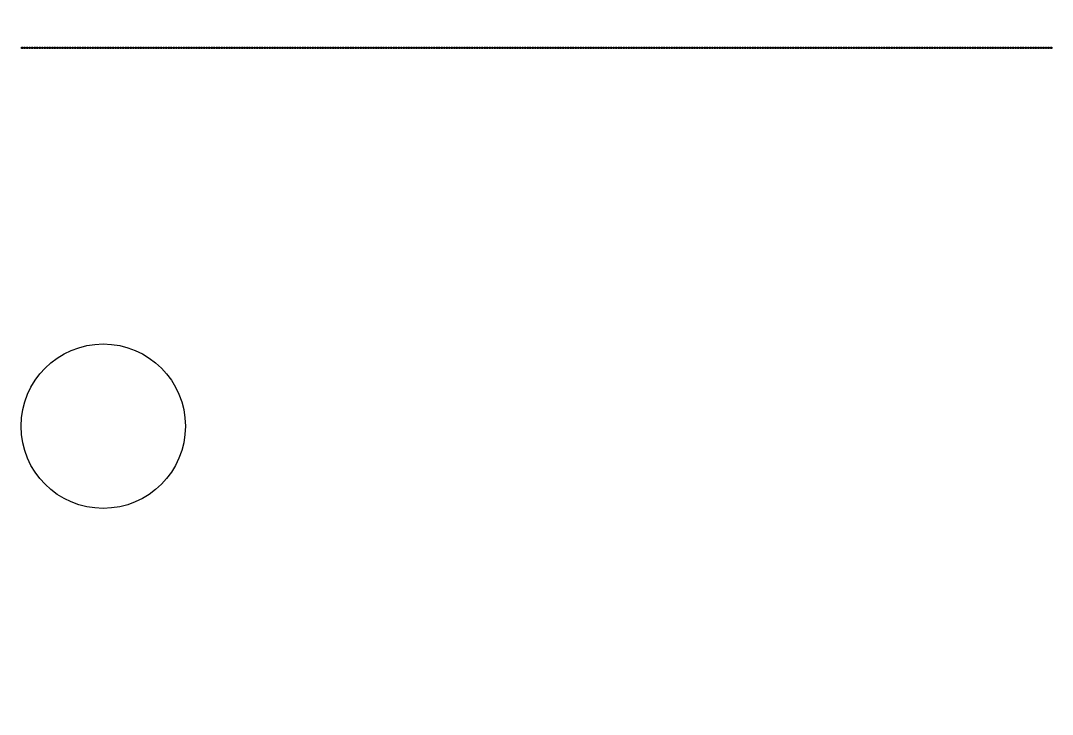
# Model space of a CAD drawing. Header units: inches. Extents: x 734146 to 834146, y 204695 to 304695.
# Drawn here: x 745722 to 748170, y 260853 to 262499 of the extents above; entities that cross this region are included whole.
import ezdxf

# ---------------------------------------------------------------- set-up
doc = ezdxf.new("R2010")
doc.units = ezdxf.units.IN
doc.header["$MEASUREMENT"] = 0

msp = doc.modelspace()

# ---------------------------------------------------------------- linework, layer by layer
for points in [[(745723.6, 262436.1), (745726.6, 262436.1), (745726.6, 262433.1), (745723.6, 262433.1)], [(745729.6, 262436.1), (745732.6, 262436.1), (745732.6, 262433.1), (745729.6, 262433.1)], [(745735.6, 262436.1), (745738.6, 262436.1), (745738.6, 262433.1), (745735.6, 262433.1)], [(745741.6, 262436.1), (745744.6, 262436.1), (745744.6, 262433.1), (745741.6, 262433.1)], [(745747.6, 262436.1), (745750.6, 262436.1), (745750.6, 262433.1), (745747.6, 262433.1)], [(745753.6, 262436.1), (745756.6, 262436.1), (745756.6, 262433.1), (745753.6, 262433.1)], [(745759.6, 262436.1), (745762.6, 262436.1), (745762.6, 262433.1), (745759.6, 262433.1)], [(745765.6, 262436.1), (745768.6, 262436.1), (745768.6, 262433.1), (745765.6, 262433.1)], [(745771.6, 262436.1), (745774.6, 262436.1), (745774.6, 262433.1), (745771.6, 262433.1)], [(745777.6, 262436.1), (745780.6, 262436.1), (745780.6, 262433.1), (745777.6, 262433.1)], [(745783.6, 262436.1), (745786.6, 262436.1), (745786.6, 262433.1), (745783.6, 262433.1)], [(745789.6, 262436.1), (745792.6, 262436.1), (745792.6, 262433.1), (745789.6, 262433.1)], [(745795.6, 262436.1), (745798.6, 262436.1), (745798.6, 262433.1), (745795.6, 262433.1)], [(745801.6, 262436.1), (745804.6, 262436.1), (745804.6, 262433.1), (745801.6, 262433.1)], [(745807.6, 262436.1), (745810.6, 262436.1), (745810.6, 262433.1), (745807.6, 262433.1)], [(745813.6, 262436.1), (745816.6, 262436.1), (745816.6, 262433.1), (745813.6, 262433.1)], [(745819.6, 262436.1), (745822.6, 262436.1), (745822.6, 262433.1), (745819.6, 262433.1)], [(745825.6, 262436.1), (745828.6, 262436.1), (745828.6, 262433.1), (745825.6, 262433.1)], [(745831.6, 262436.1), (745834.6, 262436.1), (745834.6, 262433.1), (745831.6, 262433.1)], [(745837.6, 262436.1), (745840.6, 262436.1), (745840.6, 262433.1), (745837.6, 262433.1)], [(745843.6, 262436.1), (745846.6, 262436.1), (745846.6, 262433.1), (745843.6, 262433.1)], [(745849.6, 262436.1), (745852.6, 262436.1), (745852.6, 262433.1), (745849.6, 262433.1)], [(745855.6, 262436.1), (745858.6, 262436.1), (745858.6, 262433.1), (745855.6, 262433.1)], [(745861.6, 262436.1), (745864.6, 262436.1), (745864.6, 262433.1), (745861.6, 262433.1)], [(745867.6, 262436.1), (745870.6, 262436.1), (745870.6, 262433.1), (745867.6, 262433.1)], [(745873.6, 262436.1), (745876.6, 262436.1), (745876.6, 262433.1), (745873.6, 262433.1)], [(745879.6, 262436.1), (745882.6, 262436.1), (745882.6, 262433.1), (745879.6, 262433.1)], [(745885.6, 262436.1), (745888.6, 262436.1), (745888.6, 262433.1), (745885.6, 262433.1)], [(745891.6, 262436.1), (745894.6, 262436.1), (745894.6, 262433.1), (745891.6, 262433.1)], [(745897.6, 262436.1), (745900.6, 262436.1), (745900.6, 262433.1), (745897.6, 262433.1)], [(745903.6, 262436.1), (745906.6, 262436.1), (745906.6, 262433.1), (745903.6, 262433.1)], [(745909.6, 262436.1), (745912.6, 262436.1), (745912.6, 262433.1), (745909.6, 262433.1)], [(745915.6, 262436.1), (745918.6, 262436.1), (745918.6, 262433.1), (745915.6, 262433.1)], [(745921.6, 262436.1), (745924.6, 262436.1), (745924.6, 262433.1), (745921.6, 262433.1)], [(745927.6, 262436.1), (745930.6, 262436.1), (745930.6, 262433.1), (745927.6, 262433.1)], [(745933.6, 262436.1), (745936.6, 262436.1), (745936.6, 262433.1), (745933.6, 262433.1)], [(745939.6, 262436.1), (745942.6, 262436.1), (745942.6, 262433.1), (745939.6, 262433.1)], [(745945.6, 262436.1), (745948.6, 262436.1), (745948.6, 262433.1), (745945.6, 262433.1)], [(745951.6, 262436.1), (745954.6, 262436.1), (745954.6, 262433.1), (745951.6, 262433.1)], [(745957.6, 262436.1), (745960.6, 262436.1), (745960.6, 262433.1), (745957.6, 262433.1)], [(745963.6, 262436.1), (745966.6, 262436.1), (745966.6, 262433.1), (745963.6, 262433.1)], [(745969.6, 262436.1), (745972.6, 262436.1), (745972.6, 262433.1), (745969.6, 262433.1)], [(745975.6, 262436.1), (745978.6, 262436.1), (745978.6, 262433.1), (745975.6, 262433.1)], [(745981.6, 262436.1), (745984.6, 262436.1), (745984.6, 262433.1), (745981.6, 262433.1)], [(745987.6, 262436.1), (745990.6, 262436.1), (745990.6, 262433.1), (745987.6, 262433.1)], [(745993.6, 262436.1), (745996.6, 262436.1), (745996.6, 262433.1), (745993.6, 262433.1)], [(745999.6, 262436.1), (746002.6, 262436.1), (746002.6, 262433.1), (745999.6, 262433.1)], [(746005.6, 262436.1), (746008.6, 262436.1), (746008.6, 262433.1), (746005.6, 262433.1)], [(746011.6, 262436.1), (746014.6, 262436.1), (746014.6, 262433.1), (746011.6, 262433.1)], [(746017.6, 262436.1), (746020.6, 262436.1), (746020.6, 262433.1), (746017.6, 262433.1)], [(746023.6, 262436.1), (746026.6, 262436.1), (746026.6, 262433.1), (746023.6, 262433.1)], [(746029.6, 262436.1), (746032.6, 262436.1), (746032.6, 262433.1), (746029.6, 262433.1)], [(746035.6, 262436.1), (746038.6, 262436.1), (746038.6, 262433.1), (746035.6, 262433.1)], [(746041.6, 262436.1), (746044.6, 262436.1), (746044.6, 262433.1), (746041.6, 262433.1)], [(746047.6, 262436.1), (746050.6, 262436.1), (746050.6, 262433.1), (746047.6, 262433.1)], [(746053.6, 262436.1), (746056.6, 262436.1), (746056.6, 262433.1), (746053.6, 262433.1)], [(746059.6, 262436.1), (746062.6, 262436.1), (746062.6, 262433.1), (746059.6, 262433.1)], [(746065.6, 262436.1), (746068.6, 262436.1), (746068.6, 262433.1), (746065.6, 262433.1)], [(746071.6, 262436.1), (746074.6, 262436.1), (746074.6, 262433.1), (746071.6, 262433.1)], [(746077.6, 262436.1), (746080.6, 262436.1), (746080.6, 262433.1), (746077.6, 262433.1)], [(746083.6, 262436.1), (746086.6, 262436.1), (746086.6, 262433.1), (746083.6, 262433.1)], [(746089.6, 262436.1), (746092.6, 262436.1), (746092.6, 262433.1), (746089.6, 262433.1)], [(746095.6, 262436.1), (746098.6, 262436.1), (746098.6, 262433.1), (746095.6, 262433.1)], [(746101.6, 262436.1), (746104.6, 262436.1), (746104.6, 262433.1), (746101.6, 262433.1)], [(746107.6, 262436.1), (746110.6, 262436.1), (746110.6, 262433.1), (746107.6, 262433.1)], [(746113.6, 262436.1), (746116.6, 262436.1), (746116.6, 262433.1), (746113.6, 262433.1)], [(746119.6, 262436.1), (746122.6, 262436.1), (746122.6, 262433.1), (746119.6, 262433.1)], [(746125.6, 262436.1), (746128.6, 262436.1), (746128.6, 262433.1), (746125.6, 262433.1)], [(746131.6, 262436.1), (746134.6, 262436.1), (746134.6, 262433.1), (746131.6, 262433.1)], [(746137.6, 262436.1), (746140.6, 262436.1), (746140.6, 262433.1), (746137.6, 262433.1)], [(746143.6, 262436.1), (746146.6, 262436.1), (746146.6, 262433.1), (746143.6, 262433.1)], [(746149.6, 262436.1), (746152.6, 262436.1), (746152.6, 262433.1), (746149.6, 262433.1)], [(746155.6, 262436.1), (746158.6, 262436.1), (746158.6, 262433.1), (746155.6, 262433.1)], [(746161.6, 262436.1), (746164.6, 262436.1), (746164.6, 262433.1), (746161.6, 262433.1)], [(746167.6, 262436.1), (746170.6, 262436.1), (746170.6, 262433.1), (746167.6, 262433.1)], [(746173.6, 262436.1), (746176.6, 262436.1), (746176.6, 262433.1), (746173.6, 262433.1)], [(746179.6, 262436.1), (746182.6, 262436.1), (746182.6, 262433.1), (746179.6, 262433.1)], [(746185.6, 262436.1), (746188.6, 262436.1), (746188.6, 262433.1), (746185.6, 262433.1)], [(746191.6, 262436.1), (746194.6, 262436.1), (746194.6, 262433.1), (746191.6, 262433.1)], [(746197.6, 262436.1), (746200.6, 262436.1), (746200.6, 262433.1), (746197.6, 262433.1)], [(746203.6, 262436.1), (746206.6, 262436.1), (746206.6, 262433.1), (746203.6, 262433.1)], [(746209.6, 262436.1), (746212.6, 262436.1), (746212.6, 262433.1), (746209.6, 262433.1)], [(746215.6, 262436.1), (746218.6, 262436.1), (746218.6, 262433.1), (746215.6, 262433.1)], [(746221.6, 262436.1), (746224.6, 262436.1), (746224.6, 262433.1), (746221.6, 262433.1)], [(746227.6, 262436.1), (746230.6, 262436.1), (746230.6, 262433.1), (746227.6, 262433.1)], [(746233.6, 262436.1), (746236.6, 262436.1), (746236.6, 262433.1), (746233.6, 262433.1)], [(746239.6, 262436.1), (746242.6, 262436.1), (746242.6, 262433.1), (746239.6, 262433.1)], [(746245.6, 262436.1), (746248.6, 262436.1), (746248.6, 262433.1), (746245.6, 262433.1)], [(746251.6, 262436.1), (746254.6, 262436.1), (746254.6, 262433.1), (746251.6, 262433.1)], [(746257.6, 262436.1), (746260.6, 262436.1), (746260.6, 262433.1), (746257.6, 262433.1)], [(746263.6, 262436.1), (746266.6, 262436.1), (746266.6, 262433.1), (746263.6, 262433.1)], [(746269.6, 262436.1), (746272.6, 262436.1), (746272.6, 262433.1), (746269.6, 262433.1)], [(746275.6, 262436.1), (746278.6, 262436.1), (746278.6, 262433.1), (746275.6, 262433.1)], [(746281.6, 262436.1), (746284.6, 262436.1), (746284.6, 262433.1), (746281.6, 262433.1)], [(746287.6, 262436.1), (746290.6, 262436.1), (746290.6, 262433.1), (746287.6, 262433.1)], [(746293.6, 262436.1), (746296.6, 262436.1), (746296.6, 262433.1), (746293.6, 262433.1)], [(746299.6, 262436.1), (746302.6, 262436.1), (746302.6, 262433.1), (746299.6, 262433.1)], [(746305.6, 262436.1), (746308.6, 262436.1), (746308.6, 262433.1), (746305.6, 262433.1)], [(746311.6, 262436.1), (746314.6, 262436.1), (746314.6, 262433.1), (746311.6, 262433.1)], [(746317.6, 262436.1), (746320.6, 262436.1), (746320.6, 262433.1), (746317.6, 262433.1)], [(746323.6, 262436.1), (746326.6, 262436.1), (746326.6, 262433.1), (746323.6, 262433.1)], [(746329.6, 262436.1), (746332.6, 262436.1), (746332.6, 262433.1), (746329.6, 262433.1)], [(746335.6, 262436.1), (746338.6, 262436.1), (746338.6, 262433.1), (746335.6, 262433.1)], [(746341.6, 262436.1), (746344.6, 262436.1), (746344.6, 262433.1), (746341.6, 262433.1)], [(746347.6, 262436.1), (746350.6, 262436.1), (746350.6, 262433.1), (746347.6, 262433.1)], [(746353.6, 262436.1), (746356.6, 262436.1), (746356.6, 262433.1), (746353.6, 262433.1)], [(746359.6, 262436.1), (746362.6, 262436.1), (746362.6, 262433.1), (746359.6, 262433.1)], [(746365.6, 262436.1), (746368.6, 262436.1), (746368.6, 262433.1), (746365.6, 262433.1)], [(746371.6, 262436.1), (746374.6, 262436.1), (746374.6, 262433.1), (746371.6, 262433.1)], [(746377.6, 262436.1), (746380.6, 262436.1), (746380.6, 262433.1), (746377.6, 262433.1)], [(746383.6, 262436.1), (746386.6, 262436.1), (746386.6, 262433.1), (746383.6, 262433.1)], [(746389.6, 262436.1), (746392.6, 262436.1), (746392.6, 262433.1), (746389.6, 262433.1)], [(746395.6, 262436.1), (746398.6, 262436.1), (746398.6, 262433.1), (746395.6, 262433.1)], [(746401.6, 262436.1), (746404.6, 262436.1), (746404.6, 262433.1), (746401.6, 262433.1)], [(746407.6, 262436.1), (746410.6, 262436.1), (746410.6, 262433.1), (746407.6, 262433.1)], [(746413.6, 262436.1), (746416.6, 262436.1), (746416.6, 262433.1), (746413.6, 262433.1)], [(746419.6, 262436.1), (746422.6, 262436.1), (746422.6, 262433.1), (746419.6, 262433.1)], [(746425.6, 262436.1), (746428.6, 262436.1), (746428.6, 262433.1), (746425.6, 262433.1)], [(746431.6, 262436.1), (746434.6, 262436.1), (746434.6, 262433.1), (746431.6, 262433.1)], [(746437.6, 262436.1), (746440.6, 262436.1), (746440.6, 262433.1), (746437.6, 262433.1)], [(746443.6, 262436.1), (746446.6, 262436.1), (746446.6, 262433.1), (746443.6, 262433.1)], [(746449.6, 262436.1), (746452.6, 262436.1), (746452.6, 262433.1), (746449.6, 262433.1)], [(746455.6, 262436.1), (746458.6, 262436.1), (746458.6, 262433.1), (746455.6, 262433.1)], [(746461.6, 262436.1), (746464.6, 262436.1), (746464.6, 262433.1), (746461.6, 262433.1)], [(746467.6, 262436.1), (746470.6, 262436.1), (746470.6, 262433.1), (746467.6, 262433.1)], [(746473.6, 262436.1), (746476.6, 262436.1), (746476.6, 262433.1), (746473.6, 262433.1)], [(746479.6, 262436.1), (746482.6, 262436.1), (746482.6, 262433.1), (746479.6, 262433.1)], [(746485.6, 262436.1), (746488.6, 262436.1), (746488.6, 262433.1), (746485.6, 262433.1)], [(746491.6, 262436.1), (746494.6, 262436.1), (746494.6, 262433.1), (746491.6, 262433.1)], [(746497.6, 262436.1), (746500.6, 262436.1), (746500.6, 262433.1), (746497.6, 262433.1)], [(746503.6, 262436.1), (746506.6, 262436.1), (746506.6, 262433.1), (746503.6, 262433.1)], [(746509.6, 262436.1), (746512.6, 262436.1), (746512.6, 262433.1), (746509.6, 262433.1)], [(746515.6, 262436.1), (746518.6, 262436.1), (746518.6, 262433.1), (746515.6, 262433.1)], [(746521.6, 262436.1), (746524.6, 262436.1), (746524.6, 262433.1), (746521.6, 262433.1)], [(746527.6, 262436.1), (746530.6, 262436.1), (746530.6, 262433.1), (746527.6, 262433.1)], [(746533.6, 262436.1), (746536.6, 262436.1), (746536.6, 262433.1), (746533.6, 262433.1)], [(746539.6, 262436.1), (746542.6, 262436.1), (746542.6, 262433.1), (746539.6, 262433.1)], [(746545.6, 262436.1), (746548.6, 262436.1), (746548.6, 262433.1), (746545.6, 262433.1)], [(746551.6, 262436.1), (746554.6, 262436.1), (746554.6, 262433.1), (746551.6, 262433.1)], [(746557.6, 262436.1), (746560.6, 262436.1), (746560.6, 262433.1), (746557.6, 262433.1)], [(746563.6, 262436.1), (746566.6, 262436.1), (746566.6, 262433.1), (746563.6, 262433.1)], [(746569.6, 262436.1), (746572.6, 262436.1), (746572.6, 262433.1), (746569.6, 262433.1)], [(746575.6, 262436.1), (746578.6, 262436.1), (746578.6, 262433.1), (746575.6, 262433.1)], [(746581.6, 262436.1), (746584.6, 262436.1), (746584.6, 262433.1), (746581.6, 262433.1)], [(746587.6, 262436.1), (746590.6, 262436.1), (746590.6, 262433.1), (746587.6, 262433.1)], [(746593.6, 262436.1), (746596.6, 262436.1), (746596.6, 262433.1), (746593.6, 262433.1)], [(746599.6, 262436.1), (746602.6, 262436.1), (746602.6, 262433.1), (746599.6, 262433.1)], [(746605.6, 262436.1), (746608.6, 262436.1), (746608.6, 262433.1), (746605.6, 262433.1)], [(746611.6, 262436.1), (746614.6, 262436.1), (746614.6, 262433.1), (746611.6, 262433.1)], [(746617.6, 262436.1), (746620.6, 262436.1), (746620.6, 262433.1), (746617.6, 262433.1)], [(746623.6, 262436.1), (746626.6, 262436.1), (746626.6, 262433.1), (746623.6, 262433.1)], [(746629.6, 262436.1), (746632.6, 262436.1), (746632.6, 262433.1), (746629.6, 262433.1)], [(746635.6, 262436.1), (746638.6, 262436.1), (746638.6, 262433.1), (746635.6, 262433.1)], [(746641.6, 262436.1), (746644.6, 262436.1), (746644.6, 262433.1), (746641.6, 262433.1)], [(746647.6, 262436.1), (746650.6, 262436.1), (746650.6, 262433.1), (746647.6, 262433.1)], [(746653.6, 262436.1), (746656.6, 262436.1), (746656.6, 262433.1), (746653.6, 262433.1)], [(746659.6, 262436.1), (746662.6, 262436.1), (746662.6, 262433.1), (746659.6, 262433.1)], [(746665.6, 262436.1), (746668.6, 262436.1), (746668.6, 262433.1), (746665.6, 262433.1)], [(746671.6, 262436.1), (746674.6, 262436.1), (746674.6, 262433.1), (746671.6, 262433.1)], [(746677.6, 262436.1), (746680.6, 262436.1), (746680.6, 262433.1), (746677.6, 262433.1)], [(746683.6, 262436.1), (746686.6, 262436.1), (746686.6, 262433.1), (746683.6, 262433.1)], [(746689.6, 262436.1), (746692.6, 262436.1), (746692.6, 262433.1), (746689.6, 262433.1)], [(746695.6, 262436.1), (746698.6, 262436.1), (746698.6, 262433.1), (746695.6, 262433.1)], [(746701.6, 262436.1), (746704.6, 262436.1), (746704.6, 262433.1), (746701.6, 262433.1)], [(746707.6, 262436.1), (746710.6, 262436.1), (746710.6, 262433.1), (746707.6, 262433.1)], [(746713.6, 262436.1), (746716.6, 262436.1), (746716.6, 262433.1), (746713.6, 262433.1)], [(746719.6, 262436.1), (746722.6, 262436.1), (746722.6, 262433.1), (746719.6, 262433.1)], [(746725.6, 262436.1), (746728.6, 262436.1), (746728.6, 262433.1), (746725.6, 262433.1)], [(746731.6, 262436.1), (746734.6, 262436.1), (746734.6, 262433.1), (746731.6, 262433.1)], [(746737.6, 262436.1), (746740.6, 262436.1), (746740.6, 262433.1), (746737.6, 262433.1)], [(746743.6, 262436.1), (746746.6, 262436.1), (746746.6, 262433.1), (746743.6, 262433.1)], [(746749.6, 262436.1), (746752.6, 262436.1), (746752.6, 262433.1), (746749.6, 262433.1)], [(746755.6, 262436.1), (746758.6, 262436.1), (746758.6, 262433.1), (746755.6, 262433.1)], [(746761.6, 262436.1), (746764.6, 262436.1), (746764.6, 262433.1), (746761.6, 262433.1)], [(746767.6, 262436.1), (746770.6, 262436.1), (746770.6, 262433.1), (746767.6, 262433.1)], [(746773.6, 262436.1), (746776.6, 262436.1), (746776.6, 262433.1), (746773.6, 262433.1)], [(746779.6, 262436.1), (746782.6, 262436.1), (746782.6, 262433.1), (746779.6, 262433.1)], [(746785.6, 262436.1), (746788.6, 262436.1), (746788.6, 262433.1), (746785.6, 262433.1)], [(746791.6, 262436.1), (746794.6, 262436.1), (746794.6, 262433.1), (746791.6, 262433.1)], [(746797.6, 262436.1), (746800.6, 262436.1), (746800.6, 262433.1), (746797.6, 262433.1)], [(746803.6, 262436.1), (746806.6, 262436.1), (746806.6, 262433.1), (746803.6, 262433.1)], [(746809.6, 262436.1), (746812.6, 262436.1), (746812.6, 262433.1), (746809.6, 262433.1)], [(746815.6, 262436.1), (746818.6, 262436.1), (746818.6, 262433.1), (746815.6, 262433.1)], [(746821.6, 262436.1), (746824.6, 262436.1), (746824.6, 262433.1), (746821.6, 262433.1)], [(746827.6, 262436.1), (746830.6, 262436.1), (746830.6, 262433.1), (746827.6, 262433.1)], [(746833.6, 262436.1), (746836.6, 262436.1), (746836.6, 262433.1), (746833.6, 262433.1)], [(746839.6, 262436.1), (746842.6, 262436.1), (746842.6, 262433.1), (746839.6, 262433.1)], [(746845.6, 262436.1), (746848.6, 262436.1), (746848.6, 262433.1), (746845.6, 262433.1)], [(746851.6, 262436.1), (746854.6, 262436.1), (746854.6, 262433.1), (746851.6, 262433.1)], [(746857.6, 262436.1), (746860.6, 262436.1), (746860.6, 262433.1), (746857.6, 262433.1)], [(746863.6, 262436.1), (746866.6, 262436.1), (746866.6, 262433.1), (746863.6, 262433.1)], [(746869.6, 262436.1), (746872.6, 262436.1), (746872.6, 262433.1), (746869.6, 262433.1)], [(746875.6, 262436.1), (746878.6, 262436.1), (746878.6, 262433.1), (746875.6, 262433.1)], [(746881.6, 262436.1), (746884.6, 262436.1), (746884.6, 262433.1), (746881.6, 262433.1)], [(746887.6, 262436.1), (746890.6, 262436.1), (746890.6, 262433.1), (746887.6, 262433.1)], [(746893.6, 262436.1), (746896.6, 262436.1), (746896.6, 262433.1), (746893.6, 262433.1)], [(746899.6, 262436.1), (746902.6, 262436.1), (746902.6, 262433.1), (746899.6, 262433.1)], [(746905.6, 262436.1), (746908.6, 262436.1), (746908.6, 262433.1), (746905.6, 262433.1)], [(746911.6, 262436.1), (746914.6, 262436.1), (746914.6, 262433.1), (746911.6, 262433.1)], [(746917.6, 262436.1), (746920.6, 262436.1), (746920.6, 262433.1), (746917.6, 262433.1)], [(746923.6, 262436.1), (746926.6, 262436.1), (746926.6, 262433.1), (746923.6, 262433.1)], [(746929.6, 262436.1), (746932.6, 262436.1), (746932.6, 262433.1), (746929.6, 262433.1)], [(746935.6, 262436.1), (746938.6, 262436.1), (746938.6, 262433.1), (746935.6, 262433.1)], [(746941.6, 262436.1), (746944.6, 262436.1), (746944.6, 262433.1), (746941.6, 262433.1)], [(746947.6, 262436.1), (746950.6, 262436.1), (746950.6, 262433.1), (746947.6, 262433.1)], [(746953.6, 262436.1), (746956.6, 262436.1), (746956.6, 262433.1), (746953.6, 262433.1)], [(746959.6, 262436.1), (746962.6, 262436.1), (746962.6, 262433.1), (746959.6, 262433.1)], [(746965.6, 262436.1), (746968.6, 262436.1), (746968.6, 262433.1), (746965.6, 262433.1)], [(746971.6, 262436.1), (746974.6, 262436.1), (746974.6, 262433.1), (746971.6, 262433.1)], [(746977.6, 262436.1), (746980.6, 262436.1), (746980.6, 262433.1), (746977.6, 262433.1)], [(746983.6, 262436.1), (746986.6, 262436.1), (746986.6, 262433.1), (746983.6, 262433.1)], [(746989.6, 262436.1), (746992.6, 262436.1), (746992.6, 262433.1), (746989.6, 262433.1)], [(746995.6, 262436.1), (746998.6, 262436.1), (746998.6, 262433.1), (746995.6, 262433.1)], [(747001.6, 262436.1), (747004.6, 262436.1), (747004.6, 262433.1), (747001.6, 262433.1)], [(747007.6, 262436.1), (747010.6, 262436.1), (747010.6, 262433.1), (747007.6, 262433.1)], [(747013.6, 262436.1), (747016.6, 262436.1), (747016.6, 262433.1), (747013.6, 262433.1)], [(747019.6, 262436.1), (747022.6, 262436.1), (747022.6, 262433.1), (747019.6, 262433.1)], [(747025.6, 262436.1), (747028.6, 262436.1), (747028.6, 262433.1), (747025.6, 262433.1)], [(747031.6, 262436.1), (747034.6, 262436.1), (747034.6, 262433.1), (747031.6, 262433.1)], [(747037.6, 262436.1), (747040.6, 262436.1), (747040.6, 262433.1), (747037.6, 262433.1)], [(747043.6, 262436.1), (747046.6, 262436.1), (747046.6, 262433.1), (747043.6, 262433.1)], [(747049.6, 262436.1), (747052.6, 262436.1), (747052.6, 262433.1), (747049.6, 262433.1)], [(747055.6, 262436.1), (747058.6, 262436.1), (747058.6, 262433.1), (747055.6, 262433.1)], [(747061.6, 262436.1), (747064.6, 262436.1), (747064.6, 262433.1), (747061.6, 262433.1)], [(747067.6, 262436.1), (747070.6, 262436.1), (747070.6, 262433.1), (747067.6, 262433.1)], [(747073.6, 262436.1), (747076.6, 262436.1), (747076.6, 262433.1), (747073.6, 262433.1)], [(747079.6, 262436.1), (747082.6, 262436.1), (747082.6, 262433.1), (747079.6, 262433.1)], [(747085.6, 262436.1), (747088.6, 262436.1), (747088.6, 262433.1), (747085.6, 262433.1)], [(747091.6, 262436.1), (747094.6, 262436.1), (747094.6, 262433.1), (747091.6, 262433.1)], [(747097.6, 262436.1), (747100.6, 262436.1), (747100.6, 262433.1), (747097.6, 262433.1)], [(747103.6, 262436.1), (747106.6, 262436.1), (747106.6, 262433.1), (747103.6, 262433.1)], [(747109.6, 262436.1), (747112.6, 262436.1), (747112.6, 262433.1), (747109.6, 262433.1)], [(747115.6, 262436.1), (747118.6, 262436.1), (747118.6, 262433.1), (747115.6, 262433.1)], [(747121.6, 262436.1), (747124.6, 262436.1), (747124.6, 262433.1), (747121.6, 262433.1)], [(747127.6, 262436.1), (747130.6, 262436.1), (747130.6, 262433.1), (747127.6, 262433.1)], [(747133.6, 262436.1), (747136.6, 262436.1), (747136.6, 262433.1), (747133.6, 262433.1)], [(747139.6, 262436.1), (747142.6, 262436.1), (747142.6, 262433.1), (747139.6, 262433.1)], [(747145.6, 262436.1), (747148.6, 262436.1), (747148.6, 262433.1), (747145.6, 262433.1)], [(747151.6, 262436.1), (747154.6, 262436.1), (747154.6, 262433.1), (747151.6, 262433.1)], [(747157.6, 262436.1), (747160.6, 262436.1), (747160.6, 262433.1), (747157.6, 262433.1)], [(747163.6, 262436.1), (747166.6, 262436.1), (747166.6, 262433.1), (747163.6, 262433.1)], [(747169.6, 262436.1), (747172.6, 262436.1), (747172.6, 262433.1), (747169.6, 262433.1)], [(747175.6, 262436.1), (747178.6, 262436.1), (747178.6, 262433.1), (747175.6, 262433.1)], [(747181.6, 262436.1), (747184.6, 262436.1), (747184.6, 262433.1), (747181.6, 262433.1)], [(747187.6, 262436.1), (747190.6, 262436.1), (747190.6, 262433.1), (747187.6, 262433.1)], [(747193.6, 262436.1), (747196.6, 262436.1), (747196.6, 262433.1), (747193.6, 262433.1)], [(747199.6, 262436.1), (747202.6, 262436.1), (747202.6, 262433.1), (747199.6, 262433.1)], [(747205.6, 262436.1), (747208.6, 262436.1), (747208.6, 262433.1), (747205.6, 262433.1)], [(747211.6, 262436.1), (747214.6, 262436.1), (747214.6, 262433.1), (747211.6, 262433.1)], [(747217.6, 262436.1), (747220.6, 262436.1), (747220.6, 262433.1), (747217.6, 262433.1)], [(747223.6, 262436.1), (747226.6, 262436.1), (747226.6, 262433.1), (747223.6, 262433.1)], [(747229.6, 262436.1), (747232.6, 262436.1), (747232.6, 262433.1), (747229.6, 262433.1)], [(747235.6, 262436.1), (747238.6, 262436.1), (747238.6, 262433.1), (747235.6, 262433.1)], [(747241.6, 262436.1), (747244.6, 262436.1), (747244.6, 262433.1), (747241.6, 262433.1)], [(747247.6, 262436.1), (747250.6, 262436.1), (747250.6, 262433.1), (747247.6, 262433.1)], [(747253.6, 262436.1), (747256.6, 262436.1), (747256.6, 262433.1), (747253.6, 262433.1)], [(747259.6, 262436.1), (747262.6, 262436.1), (747262.6, 262433.1), (747259.6, 262433.1)], [(747265.6, 262436.1), (747268.6, 262436.1), (747268.6, 262433.1), (747265.6, 262433.1)], [(747271.6, 262436.1), (747274.6, 262436.1), (747274.6, 262433.1), (747271.6, 262433.1)], [(747277.6, 262436.1), (747280.6, 262436.1), (747280.6, 262433.1), (747277.6, 262433.1)], [(747283.6, 262436.1), (747286.6, 262436.1), (747286.6, 262433.1), (747283.6, 262433.1)], [(747289.6, 262436.1), (747292.6, 262436.1), (747292.6, 262433.1), (747289.6, 262433.1)], [(747295.6, 262436.1), (747298.6, 262436.1), (747298.6, 262433.1), (747295.6, 262433.1)], [(747301.6, 262436.1), (747304.6, 262436.1), (747304.6, 262433.1), (747301.6, 262433.1)], [(747307.6, 262436.1), (747310.6, 262436.1), (747310.6, 262433.1), (747307.6, 262433.1)], [(747313.6, 262436.1), (747316.6, 262436.1), (747316.6, 262433.1), (747313.6, 262433.1)], [(747319.6, 262436.1), (747322.6, 262436.1), (747322.6, 262433.1), (747319.6, 262433.1)], [(747325.6, 262436.1), (747328.6, 262436.1), (747328.6, 262433.1), (747325.6, 262433.1)], [(747331.6, 262436.1), (747334.6, 262436.1), (747334.6, 262433.1), (747331.6, 262433.1)], [(747337.6, 262436.1), (747340.6, 262436.1), (747340.6, 262433.1), (747337.6, 262433.1)], [(747343.6, 262436.1), (747346.6, 262436.1), (747346.6, 262433.1), (747343.6, 262433.1)], [(747349.6, 262436.1), (747352.6, 262436.1), (747352.6, 262433.1), (747349.6, 262433.1)], [(747355.6, 262436.1), (747358.6, 262436.1), (747358.6, 262433.1), (747355.6, 262433.1)], [(747361.6, 262436.1), (747364.6, 262436.1), (747364.6, 262433.1), (747361.6, 262433.1)], [(747367.6, 262436.1), (747370.6, 262436.1), (747370.6, 262433.1), (747367.6, 262433.1)], [(747373.6, 262436.1), (747376.6, 262436.1), (747376.6, 262433.1), (747373.6, 262433.1)], [(747379.6, 262436.1), (747382.6, 262436.1), (747382.6, 262433.1), (747379.6, 262433.1)], [(747385.6, 262436.1), (747388.6, 262436.1), (747388.6, 262433.1), (747385.6, 262433.1)], [(747391.6, 262436.1), (747394.6, 262436.1), (747394.6, 262433.1), (747391.6, 262433.1)], [(747397.6, 262436.1), (747400.6, 262436.1), (747400.6, 262433.1), (747397.6, 262433.1)], [(747403.6, 262436.1), (747406.6, 262436.1), (747406.6, 262433.1), (747403.6, 262433.1)], [(747409.6, 262436.1), (747412.6, 262436.1), (747412.6, 262433.1), (747409.6, 262433.1)], [(747415.6, 262436.1), (747418.6, 262436.1), (747418.6, 262433.1), (747415.6, 262433.1)], [(747421.6, 262436.1), (747424.6, 262436.1), (747424.6, 262433.1), (747421.6, 262433.1)], [(747427.6, 262436.1), (747430.6, 262436.1), (747430.6, 262433.1), (747427.6, 262433.1)], [(747433.6, 262436.1), (747436.6, 262436.1), (747436.6, 262433.1), (747433.6, 262433.1)], [(747439.6, 262436.1), (747442.6, 262436.1), (747442.6, 262433.1), (747439.6, 262433.1)], [(747445.6, 262436.1), (747448.6, 262436.1), (747448.6, 262433.1), (747445.6, 262433.1)], [(747451.6, 262436.1), (747454.6, 262436.1), (747454.6, 262433.1), (747451.6, 262433.1)], [(747457.6, 262436.1), (747460.6, 262436.1), (747460.6, 262433.1), (747457.6, 262433.1)], [(747463.6, 262436.1), (747466.6, 262436.1), (747466.6, 262433.1), (747463.6, 262433.1)], [(747469.6, 262436.1), (747472.6, 262436.1), (747472.6, 262433.1), (747469.6, 262433.1)], [(747475.6, 262436.1), (747478.6, 262436.1), (747478.6, 262433.1), (747475.6, 262433.1)], [(747481.6, 262436.1), (747484.6, 262436.1), (747484.6, 262433.1), (747481.6, 262433.1)], [(747487.6, 262436.1), (747490.6, 262436.1), (747490.6, 262433.1), (747487.6, 262433.1)], [(747493.6, 262436.1), (747496.6, 262436.1), (747496.6, 262433.1), (747493.6, 262433.1)], [(747499.6, 262436.1), (747502.6, 262436.1), (747502.6, 262433.1), (747499.6, 262433.1)], [(747505.6, 262436.1), (747508.6, 262436.1), (747508.6, 262433.1), (747505.6, 262433.1)], [(747511.6, 262436.1), (747514.6, 262436.1), (747514.6, 262433.1), (747511.6, 262433.1)], [(747517.6, 262436.1), (747520.6, 262436.1), (747520.6, 262433.1), (747517.6, 262433.1)], [(747523.6, 262436.1), (747526.6, 262436.1), (747526.6, 262433.1), (747523.6, 262433.1)], [(747529.6, 262436.1), (747532.6, 262436.1), (747532.6, 262433.1), (747529.6, 262433.1)], [(747535.6, 262436.1), (747538.6, 262436.1), (747538.6, 262433.1), (747535.6, 262433.1)], [(747541.6, 262436.1), (747544.6, 262436.1), (747544.6, 262433.1), (747541.6, 262433.1)], [(747547.6, 262436.1), (747550.6, 262436.1), (747550.6, 262433.1), (747547.6, 262433.1)], [(747553.6, 262436.1), (747556.6, 262436.1), (747556.6, 262433.1), (747553.6, 262433.1)], [(747559.6, 262436.1), (747562.6, 262436.1), (747562.6, 262433.1), (747559.6, 262433.1)], [(747565.6, 262436.1), (747568.6, 262436.1), (747568.6, 262433.1), (747565.6, 262433.1)], [(747571.6, 262436.1), (747574.6, 262436.1), (747574.6, 262433.1), (747571.6, 262433.1)], [(747577.6, 262436.1), (747580.6, 262436.1), (747580.6, 262433.1), (747577.6, 262433.1)], [(747583.6, 262436.1), (747586.6, 262436.1), (747586.6, 262433.1), (747583.6, 262433.1)], [(747589.6, 262436.1), (747592.6, 262436.1), (747592.6, 262433.1), (747589.6, 262433.1)], [(747595.6, 262436.1), (747598.6, 262436.1), (747598.6, 262433.1), (747595.6, 262433.1)], [(747601.6, 262436.1), (747604.6, 262436.1), (747604.6, 262433.1), (747601.6, 262433.1)], [(747607.6, 262436.1), (747610.6, 262436.1), (747610.6, 262433.1), (747607.6, 262433.1)], [(747613.6, 262436.1), (747616.6, 262436.1), (747616.6, 262433.1), (747613.6, 262433.1)], [(747619.6, 262436.1), (747622.6, 262436.1), (747622.6, 262433.1), (747619.6, 262433.1)], [(747625.6, 262436.1), (747628.6, 262436.1), (747628.6, 262433.1), (747625.6, 262433.1)], [(747631.6, 262436.1), (747634.6, 262436.1), (747634.6, 262433.1), (747631.6, 262433.1)], [(747637.6, 262436.1), (747640.6, 262436.1), (747640.6, 262433.1), (747637.6, 262433.1)], [(747643.6, 262436.1), (747646.6, 262436.1), (747646.6, 262433.1), (747643.6, 262433.1)], [(747649.6, 262436.1), (747652.6, 262436.1), (747652.6, 262433.1), (747649.6, 262433.1)], [(747655.6, 262436.1), (747658.6, 262436.1), (747658.6, 262433.1), (747655.6, 262433.1)], [(747661.6, 262436.1), (747664.6, 262436.1), (747664.6, 262433.1), (747661.6, 262433.1)], [(747667.6, 262436.1), (747670.6, 262436.1), (747670.6, 262433.1), (747667.6, 262433.1)], [(747673.6, 262436.1), (747676.6, 262436.1), (747676.6, 262433.1), (747673.6, 262433.1)], [(747679.6, 262436.1), (747682.6, 262436.1), (747682.6, 262433.1), (747679.6, 262433.1)], [(747685.6, 262436.1), (747688.6, 262436.1), (747688.6, 262433.1), (747685.6, 262433.1)], [(747691.6, 262436.1), (747694.6, 262436.1), (747694.6, 262433.1), (747691.6, 262433.1)], [(747697.6, 262436.1), (747700.6, 262436.1), (747700.6, 262433.1), (747697.6, 262433.1)], [(747703.6, 262436.1), (747706.6, 262436.1), (747706.6, 262433.1), (747703.6, 262433.1)], [(747709.6, 262436.1), (747712.6, 262436.1), (747712.6, 262433.1), (747709.6, 262433.1)], [(747715.6, 262436.1), (747718.6, 262436.1), (747718.6, 262433.1), (747715.6, 262433.1)], [(747721.6, 262436.1), (747724.6, 262436.1), (747724.6, 262433.1), (747721.6, 262433.1)], [(747727.6, 262436.1), (747730.6, 262436.1), (747730.6, 262433.1), (747727.6, 262433.1)], [(747733.6, 262436.1), (747736.6, 262436.1), (747736.6, 262433.1), (747733.6, 262433.1)], [(747739.6, 262436.1), (747742.6, 262436.1), (747742.6, 262433.1), (747739.6, 262433.1)], [(747745.6, 262436.1), (747748.6, 262436.1), (747748.6, 262433.1), (747745.6, 262433.1)], [(747751.6, 262436.1), (747754.6, 262436.1), (747754.6, 262433.1), (747751.6, 262433.1)], [(747757.6, 262436.1), (747760.6, 262436.1), (747760.6, 262433.1), (747757.6, 262433.1)], [(747763.6, 262436.1), (747766.6, 262436.1), (747766.6, 262433.1), (747763.6, 262433.1)], [(747769.6, 262436.1), (747772.6, 262436.1), (747772.6, 262433.1), (747769.6, 262433.1)], [(747775.6, 262436.1), (747778.6, 262436.1), (747778.6, 262433.1), (747775.6, 262433.1)], [(747781.6, 262436.1), (747784.6, 262436.1), (747784.6, 262433.1), (747781.6, 262433.1)], [(747787.6, 262436.1), (747790.6, 262436.1), (747790.6, 262433.1), (747787.6, 262433.1)], [(747793.6, 262436.1), (747796.6, 262436.1), (747796.6, 262433.1), (747793.6, 262433.1)], [(747799.6, 262436.1), (747802.6, 262436.1), (747802.6, 262433.1), (747799.6, 262433.1)], [(747805.6, 262436.1), (747808.6, 262436.1), (747808.6, 262433.1), (747805.6, 262433.1)], [(747811.6, 262436.1), (747814.6, 262436.1), (747814.6, 262433.1), (747811.6, 262433.1)], [(747817.6, 262436.1), (747820.6, 262436.1), (747820.6, 262433.1), (747817.6, 262433.1)], [(747823.6, 262436.1), (747826.6, 262436.1), (747826.6, 262433.1), (747823.6, 262433.1)], [(747829.6, 262436.1), (747832.6, 262436.1), (747832.6, 262433.1), (747829.6, 262433.1)], [(747835.6, 262436.1), (747838.6, 262436.1), (747838.6, 262433.1), (747835.6, 262433.1)], [(747841.6, 262436.1), (747844.6, 262436.1), (747844.6, 262433.1), (747841.6, 262433.1)], [(747847.6, 262436.1), (747850.6, 262436.1), (747850.6, 262433.1), (747847.6, 262433.1)], [(747853.6, 262436.1), (747856.6, 262436.1), (747856.6, 262433.1), (747853.6, 262433.1)], [(747859.6, 262436.1), (747862.6, 262436.1), (747862.6, 262433.1), (747859.6, 262433.1)], [(747865.6, 262436.1), (747868.6, 262436.1), (747868.6, 262433.1), (747865.6, 262433.1)], [(747871.6, 262436.1), (747874.6, 262436.1), (747874.6, 262433.1), (747871.6, 262433.1)], [(747877.6, 262436.1), (747880.6, 262436.1), (747880.6, 262433.1), (747877.6, 262433.1)], [(747883.6, 262436.1), (747886.6, 262436.1), (747886.6, 262433.1), (747883.6, 262433.1)], [(747889.6, 262436.1), (747892.6, 262436.1), (747892.6, 262433.1), (747889.6, 262433.1)], [(747895.6, 262436.1), (747898.6, 262436.1), (747898.6, 262433.1), (747895.6, 262433.1)], [(747901.6, 262436.1), (747904.6, 262436.1), (747904.6, 262433.1), (747901.6, 262433.1)], [(747907.6, 262436.1), (747910.6, 262436.1), (747910.6, 262433.1), (747907.6, 262433.1)], [(747913.6, 262436.1), (747916.6, 262436.1), (747916.6, 262433.1), (747913.6, 262433.1)], [(747919.6, 262436.1), (747922.6, 262436.1), (747922.6, 262433.1), (747919.6, 262433.1)], [(747925.6, 262436.1), (747928.6, 262436.1), (747928.6, 262433.1), (747925.6, 262433.1)], [(747931.6, 262436.1), (747934.6, 262436.1), (747934.6, 262433.1), (747931.6, 262433.1)], [(747937.6, 262436.1), (747940.6, 262436.1), (747940.6, 262433.1), (747937.6, 262433.1)], [(747943.6, 262436.1), (747946.6, 262436.1), (747946.6, 262433.1), (747943.6, 262433.1)], [(747949.6, 262436.1), (747952.6, 262436.1), (747952.6, 262433.1), (747949.6, 262433.1)], [(747955.6, 262436.1), (747958.6, 262436.1), (747958.6, 262433.1), (747955.6, 262433.1)], [(747961.6, 262436.1), (747964.6, 262436.1), (747964.6, 262433.1), (747961.6, 262433.1)], [(747967.6, 262436.1), (747970.6, 262436.1), (747970.6, 262433.1), (747967.6, 262433.1)], [(747973.6, 262436.1), (747976.6, 262436.1), (747976.6, 262433.1), (747973.6, 262433.1)], [(747979.6, 262436.1), (747982.6, 262436.1), (747982.6, 262433.1), (747979.6, 262433.1)], [(747985.6, 262436.1), (747988.6, 262436.1), (747988.6, 262433.1), (747985.6, 262433.1)], [(747991.6, 262436.1), (747994.6, 262436.1), (747994.6, 262433.1), (747991.6, 262433.1)], [(747997.6, 262436.1), (748000.6, 262436.1), (748000.6, 262433.1), (747997.6, 262433.1)], [(748003.6, 262436.1), (748006.6, 262436.1), (748006.6, 262433.1), (748003.6, 262433.1)], [(748009.6, 262436.1), (748012.6, 262436.1), (748012.6, 262433.1), (748009.6, 262433.1)], [(748015.6, 262436.1), (748018.6, 262436.1), (748018.6, 262433.1), (748015.6, 262433.1)], [(748021.6, 262436.1), (748024.6, 262436.1), (748024.6, 262433.1), (748021.6, 262433.1)], [(748027.6, 262436.1), (748030.6, 262436.1), (748030.6, 262433.1), (748027.6, 262433.1)], [(748033.6, 262436.1), (748036.6, 262436.1), (748036.6, 262433.1), (748033.6, 262433.1)], [(748039.6, 262436.1), (748042.6, 262436.1), (748042.6, 262433.1), (748039.6, 262433.1)], [(748045.6, 262436.1), (748048.6, 262436.1), (748048.6, 262433.1), (748045.6, 262433.1)], [(748051.6, 262436.1), (748054.6, 262436.1), (748054.6, 262433.1), (748051.6, 262433.1)], [(748057.6, 262436.1), (748060.6, 262436.1), (748060.6, 262433.1), (748057.6, 262433.1)], [(748063.6, 262436.1), (748066.6, 262436.1), (748066.6, 262433.1), (748063.6, 262433.1)], [(748069.6, 262436.1), (748072.6, 262436.1), (748072.6, 262433.1), (748069.6, 262433.1)], [(748075.6, 262436.1), (748078.6, 262436.1), (748078.6, 262433.1), (748075.6, 262433.1)], [(748081.6, 262436.1), (748084.6, 262436.1), (748084.6, 262433.1), (748081.6, 262433.1)], [(748087.6, 262436.1), (748090.6, 262436.1), (748090.6, 262433.1), (748087.6, 262433.1)], [(748093.6, 262436.1), (748096.6, 262436.1), (748096.6, 262433.1), (748093.6, 262433.1)], [(748099.6, 262436.1), (748102.6, 262436.1), (748102.6, 262433.1), (748099.6, 262433.1)], [(748105.6, 262436.1), (748108.6, 262436.1), (748108.6, 262433.1), (748105.6, 262433.1)], [(748111.6, 262436.1), (748114.6, 262436.1), (748114.6, 262433.1), (748111.6, 262433.1)], [(748117.6, 262436.1), (748120.6, 262436.1), (748120.6, 262433.1), (748117.6, 262433.1)], [(748123.6, 262436.1), (748126.6, 262436.1), (748126.6, 262433.1), (748123.6, 262433.1)], [(748129.6, 262436.1), (748132.6, 262436.1), (748132.6, 262433.1), (748129.6, 262433.1)], [(748135.6, 262436.1), (748138.6, 262436.1), (748138.6, 262433.1), (748135.6, 262433.1)], [(748141.6, 262436.1), (748144.6, 262436.1), (748144.6, 262433.1), (748141.6, 262433.1)], [(748147.6, 262436.1), (748150.6, 262436.1), (748150.6, 262433.1), (748147.6, 262433.1)], [(748153.6, 262436.1), (748156.6, 262436.1), (748156.6, 262433.1), (748153.6, 262433.1)], [(748159.6, 262436.1), (748162.6, 262436.1), (748162.6, 262433.1), (748159.6, 262433.1)], [(748165.6, 262436.1), (748168.6, 262436.1), (748168.6, 262433.1), (748165.6, 262433.1)]]:
    msp.add_lwpolyline(points, close=True)
for centre, radius in [((784146.5, 254695.1), 50000), ((745917.7, 261537.1), 195)]:
    msp.add_circle(centre, radius)

doc.saveas('drawing.dxf')
